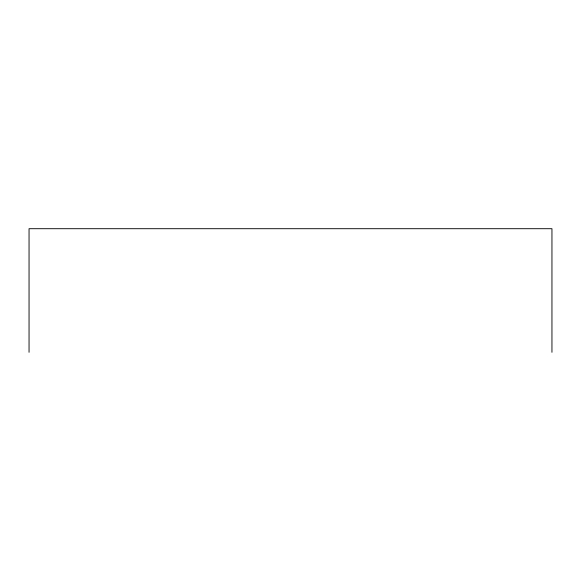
<?xml version="1.0" encoding="UTF-8"?>
<svg xmlns="http://www.w3.org/2000/svg" width="581" height="581" viewBox="0 0 581 581"><rect width="100%" height="100%" fill="white"/><g stroke="black" fill="none" stroke-linecap="round" stroke-linejoin="round"><path stroke-width="0.87" d="M551.95 352.297L551.95 228.703L29.05 228.703L29.05 352.297"/></g></svg>
